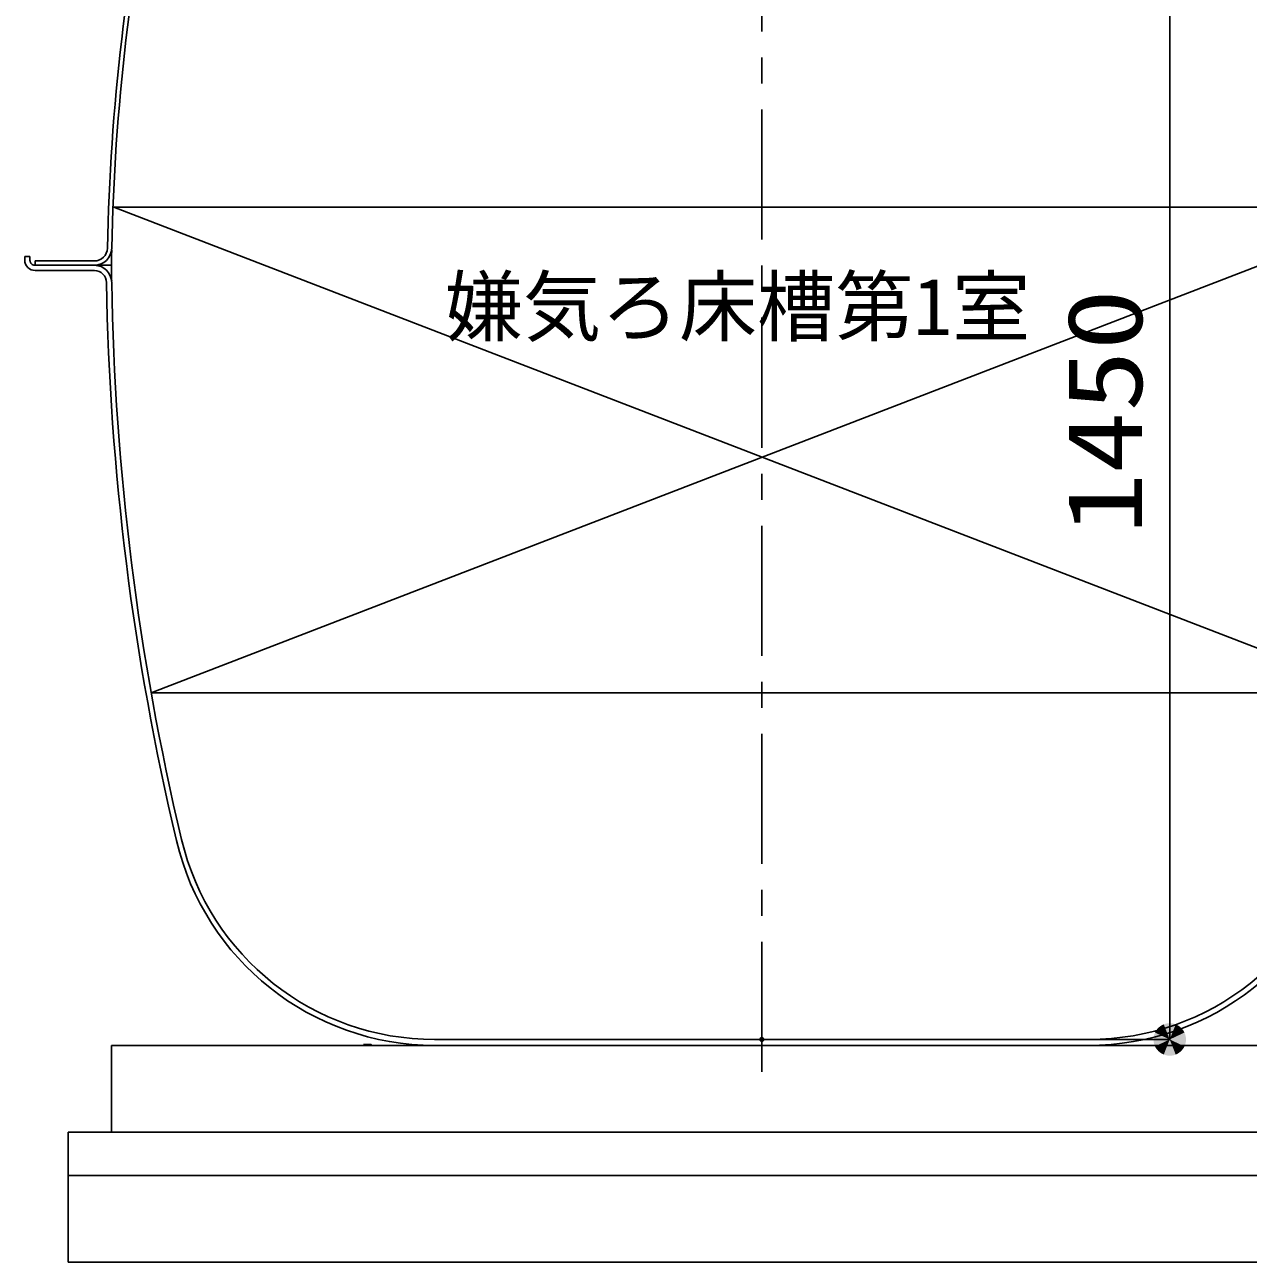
# Model space of a CAD drawing. Units: millimetres, scale not verified. Extents: x -21929 to 8910, y -6308 to 6308.
# Drawn here: x 158 to 1569, y -3783 to -2356 of the extents above; entities that cross this region are included whole.
import ezdxf
from ezdxf.enums import TextEntityAlignment as Align

# ---------------------------------------------------------------- set-up
doc = ezdxf.new("R2010")
doc.units = ezdxf.units.MM
doc.header["$LTSCALE"] = 30
for name, pattern in [('CHAIN1', [8, 5, -1, 1, -1]), ('DASHED1', [1.8, 1.2, -0.6]), ('DOUBLE_CHAIN1', [8.8, 5, -1, 0.6, -0.6, 0.6, -1])]:
    doc.linetypes.add(name, pattern=pattern)
for name, color, linetype, lineweight in [('0-1_空気管', 3, 'Continuous', 25), ('0-3_製作', 5, 'Continuous', 25), ('0-5_文字', 3, 'Continuous', 25), ('0-6_機器', 3, 'Continuous', 25), ('1-6_00クル-フ-6寸法', 132, 'Continuous', 25)]:
    doc.layers.add(name, color=color, linetype=linetype, lineweight=lineweight)
doc.styles.add('ＭＳ ゴシック', font='')
doc.styles.get('ＭＳ ゴシック').set_extended_font_data('MS Gothic')

msp = doc.modelspace()

# ---------------------------------------------------------------- linework, layer by layer
at = {"layer": '0-1_空気管', "linetype": 'CHAIN1'}
msp.add_line((1007.81, -1253.46), (1007.81, -3588.75), dxfattribs=at)
at = {"layer": '0-1_空気管'}
for p, q in [((157.81, -2623.09), (157.81, -2627.09)), ((157.81, -2623.09), (163.81, -2623.09)), ((169.81, -2633.09), (169.81, -2628.09)), ((169.81, -2628.09), (238.13, -2628.09)), ((169.81, -2633.09), (257.81, -2633.09)), ((169.81, -2639.09), (238.08, -2639.09)), ((630.52, -3526.09), (1385.1, -3526.09)), ((630.52, -3533.09), (1385.1, -3533.09))]:
    msp.add_line(p, q, dxfattribs=at)
at = {"layer": '0-1_空気管', "linetype": 'DASHED1'}
for p, q in [((163.81, -2623.09), (163.81, -2627.09)), ((257.81, -2633.09), (169.81, -2633.09))]:
    msp.add_line(p, q, dxfattribs=at)
at = {"layer": '0-1_空気管'}
msp.add_lwpolyline([(548.42, -3531.65), (549.32, -3531.74), (550.18, -3531.83), (551.02, -3531.89), (551.85, -3531.95), (552.67, -3531.99), (553.48, -3532.03), (554.28, -3532.05), (555.06, -3532.07), (555.8, -3532.08), (556.48, -3532.09), (557.1, -3532.09), (557.65, -3532.1)], dxfattribs=at)
for centre, radius, start, end in [((2757.63, -2663.09), 2505, 167.799, 178.863), ((2757.63, -2663.09), 2500, 167.825, 178.863), ((238.13, -2613.09), 15, 270, 358.863), ((238.13, -2613.09), 20, 270, 358.863), ((169.81, -2627.09), 12, 180, 270), ((238.08, -2653.09), 20, 0.949, 90), ((238.08, -2653.09), 14, 0.949, 90), ((3257.66, -2603.09), 3006, 180.949, 193.341), ((3257.66, -2603.09), 3000, 180.949, 193.341), ((631.55, -3226.09), 307, 193.296, 269.808), ((630.52, -3226.09), 300, 193.341, 270), ((1384.08, -3226.09), 307, 270, 346.704), ((1385.1, -3226.09), 300, 270, 346.659)]:
    msp.add_arc(centre, radius, start, end, dxfattribs=at)
at = {"layer": '0-1_空気管', "linetype": 'DOUBLE_CHAIN1'}
for centre, radius, start, end in [((2757.63, -2663.09), 2500, 178.901, 179.312), ((3257.66, -2603.09), 3000, 180.573, 180.917)]:
    msp.add_arc(centre, radius, start, end, dxfattribs=at)
at = {"layer": '0-1_空気管', "linetype": 'DASHED1'}
msp.add_arc((169.81, -2627.09), 6, 180, 270, dxfattribs=at)
at = {"layer": '0-1_空気管', "color": 92}
for points in [[(1004.81, -3526.09), (1007.81, -3523.09), (1007.81, -3526.09)], [(1004.82, -3525.9), (1007.81, -3523.09), (1004.81, -3526.09)], [(1004.86, -3525.53), (1007.81, -3523.09), (1004.82, -3525.9)], [(1004.96, -3525.16), (1007.81, -3523.09), (1004.86, -3525.53)], [(1005.1, -3524.81), (1007.81, -3523.09), (1004.96, -3525.16)], [(1005.28, -3524.48), (1007.81, -3523.09), (1005.1, -3524.81)], [(1005.5, -3524.18), (1007.81, -3523.09), (1005.28, -3524.48)], [(1005.76, -3523.91), (1007.81, -3523.09), (1005.5, -3524.18)], [(1006.05, -3523.66), (1007.81, -3523.09), (1005.76, -3523.91)], [(1006.37, -3523.46), (1007.81, -3523.09), (1006.05, -3523.66)], [(1006.37, -3523.46), (1007.44, -3523.12), (1007.81, -3523.09)], [(1006.71, -3523.3), (1007.44, -3523.12), (1006.37, -3523.46)], [(1006.71, -3523.3), (1007.07, -3523.19), (1007.44, -3523.12)], [(1007.81, -3523.09), (1010.6, -3524.99), (1007.81, -3526.09)], [(1007.81, -3523.09), (1010.44, -3524.65), (1010.6, -3524.99)], [(1007.81, -3523.09), (1010.24, -3524.33), (1010.44, -3524.65)], [(1007.81, -3523.09), (1010, -3524.04), (1010.24, -3524.33)], [(1007.81, -3523.09), (1009.72, -3523.78), (1010, -3524.04)], [(1007.81, -3523.09), (1009.42, -3523.56), (1009.72, -3523.78)], [(1007.81, -3523.09), (1009.09, -3523.38), (1009.42, -3523.56)], [(1007.81, -3523.09), (1008.74, -3523.24), (1009.09, -3523.38)], [(1007.81, -3523.09), (1008.37, -3523.15), (1008.74, -3523.24)], [(1007.81, -3523.09), (1008, -3523.1), (1008.37, -3523.15)], [(1007.81, -3526.09), (1010.6, -3524.99), (1010.72, -3525.35)], [(1007.81, -3526.09), (1010.72, -3525.35), (1010.79, -3525.72)], [(1007.81, -3526.09), (1010.79, -3525.72), (1010.81, -3526.09)], [(1004.91, -3526.84), (1004.81, -3526.09), (1007.81, -3526.09)], [(1004.84, -3526.47), (1004.81, -3526.09), (1004.91, -3526.84)], [(1004.91, -3526.84), (1007.81, -3526.09), (1005.02, -3527.2)], [(1005.02, -3527.2), (1007.81, -3526.09), (1005.18, -3527.54)], [(1005.18, -3527.54), (1007.81, -3526.09), (1005.38, -3527.86)], [(1005.38, -3527.86), (1007.81, -3526.09), (1005.62, -3528.15)], [(1005.62, -3528.15), (1007.81, -3526.09), (1005.9, -3528.4)], [(1005.9, -3528.4), (1007.81, -3526.09), (1006.2, -3528.63)], [(1006.2, -3528.63), (1007.81, -3526.09), (1006.53, -3528.81)], [(1006.53, -3528.81), (1007.81, -3526.09), (1006.88, -3528.95)], [(1006.88, -3528.95), (1007.81, -3526.09), (1007.25, -3529.04)], [(1007.25, -3529.04), (1007.81, -3526.09), (1007.62, -3529.09)], [(1007.62, -3529.09), (1007.81, -3526.09), (1007.81, -3529.09)], [(1007.81, -3526.09), (1009.58, -3528.52), (1007.81, -3529.09)], [(1007.81, -3526.09), (1009.87, -3528.28), (1009.58, -3528.52)], [(1007.81, -3526.09), (1010.12, -3528), (1009.87, -3528.28)], [(1007.81, -3526.09), (1010.34, -3527.7), (1010.12, -3528)], [(1007.81, -3526.09), (1010.53, -3527.37), (1010.34, -3527.7)], [(1007.81, -3526.09), (1010.66, -3527.02), (1010.53, -3527.37)], [(1007.81, -3526.09), (1010.76, -3526.65), (1010.66, -3527.02)], [(1007.81, -3526.09), (1010.81, -3526.28), (1010.76, -3526.65)], [(1007.81, -3526.09), (1010.81, -3526.09), (1010.81, -3526.28)], [(1007.81, -3529.09), (1009.58, -3528.52), (1009.26, -3528.72)], [(1007.81, -3529.09), (1009.26, -3528.72), (1008.19, -3529.07)], [(1008.19, -3529.07), (1009.26, -3528.72), (1008.92, -3528.88)], [(1008.19, -3529.07), (1008.92, -3528.88), (1008.56, -3529)]]:
    msp.add_solid(points, dxfattribs=at)
at = {"layer": '0-3_製作', "color": 3}
for p in [(260.43, -2566.09), (303.54, -3126.09)]:
    msp.add_line(p, (1712.02, -3126.09), dxfattribs=at)
msp.add_lwpolyline([(260.43, -2566.09), (1755.9, -2566.09), (303.6, -3126.09)], dxfattribs=at)
at = {"layer": '0-6_機器', "color": 2}
for p, q in [((257.81, -3633.71), (257.81, -3533.09)), ((257.81, -3533.09), (1757.81, -3533.09)), ((207.81, -3633.09), (1807.81, -3633.09)), ((207.81, -3783.09), (207.81, -3633.09)), ((207.81, -3683.09), (1807.81, -3683.09))]:
    msp.add_line(p, q, dxfattribs=at)
msp.add_lwpolyline([(207.81, -3783.09), (1807.81, -3783.09), (1807.81, -3633.09)], dxfattribs=at)
at = {"layer": '1-6_00クル-フ-6寸法', "color": 4}
for p in [(1478.25, -2076.09), (1358.25, -3526.09)]:
    msp.add_line(p, (1478.25, -3526.09), dxfattribs=at)
at = {"layer": '1-6_00クル-フ-6寸法'}
for points in [[(1478.25, -3526.09), (1465.42, -3512.42), (1467.23, -3510.92)], [(1478.25, -3526.09), (1467.23, -3510.92), (1469.22, -3509.66)], [(1478.25, -3526.09), (1469.22, -3509.66), (1471.35, -3508.66)], [(1478.25, -3526.09), (1471.35, -3508.66), (1473.59, -3507.93)], [(1478.25, -3526.09), (1473.59, -3507.93), (1475.9, -3507.49)], [(1478.25, -3526.09), (1475.9, -3507.49), (1478.25, -3507.34)], [(1478.25, -3526.09), (1478.25, -3507.34), (1480.6, -3507.49)], [(1478.25, -3526.09), (1480.6, -3507.49), (1482.91, -3507.93)], [(1478.25, -3526.09), (1482.91, -3507.93), (1485.15, -3508.66)], [(1478.25, -3526.09), (1485.15, -3508.66), (1487.28, -3509.66)], [(1478.25, -3526.09), (1487.28, -3509.66), (1489.27, -3510.92)], [(1478.25, -3526.09), (1489.27, -3510.92), (1491.09, -3512.42)], [(1478.25, -3526.09), (1459.54, -3524.91), (1459.83, -3522.58)], [(1478.25, -3526.09), (1459.54, -3527.27), (1459.54, -3524.91)], [(1478.25, -3526.09), (1459.83, -3522.58), (1460.42, -3520.3)], [(1478.25, -3526.09), (1460.42, -3520.3), (1461.28, -3518.11)], [(1478.25, -3526.09), (1461.28, -3518.11), (1462.42, -3516.05)], [(1478.25, -3526.09), (1462.42, -3516.05), (1463.8, -3514.14)], [(1478.25, -3526.09), (1463.8, -3514.14), (1465.42, -3512.42)], [(1478.25, -3526.09), (1491.09, -3512.42), (1492.7, -3514.14)], [(1478.25, -3526.09), (1492.7, -3514.14), (1494.08, -3516.05)], [(1478.25, -3526.09), (1494.08, -3516.05), (1495.22, -3518.11)], [(1478.25, -3526.09), (1495.22, -3518.11), (1496.08, -3520.3)], [(1478.25, -3526.09), (1496.08, -3520.3), (1496.67, -3522.58)], [(1478.25, -3526.09), (1496.67, -3522.58), (1496.96, -3524.91)], [(1478.25, -3526.09), (1496.96, -3524.91), (1496.96, -3527.27)], [(1478.25, -3526.09), (1459.83, -3529.61), (1459.54, -3527.27)], [(1478.25, -3526.09), (1460.42, -3531.89), (1459.83, -3529.61)], [(1478.25, -3526.09), (1461.28, -3534.08), (1460.42, -3531.89)], [(1478.25, -3526.09), (1462.42, -3536.14), (1461.28, -3534.08)], [(1478.25, -3526.09), (1463.8, -3538.04), (1462.42, -3536.14)], [(1478.25, -3526.09), (1465.42, -3539.76), (1463.8, -3538.04)], [(1478.25, -3526.09), (1467.23, -3541.26), (1465.42, -3539.76)], [(1478.25, -3526.09), (1469.22, -3542.52), (1467.23, -3541.26)], [(1478.25, -3526.09), (1471.35, -3543.53), (1469.22, -3542.52)], [(1478.25, -3526.09), (1473.59, -3544.25), (1471.35, -3543.53)], [(1478.25, -3526.09), (1475.9, -3544.69), (1473.59, -3544.25)], [(1478.25, -3526.09), (1478.25, -3544.84), (1475.9, -3544.69)], [(1478.25, -3526.09), (1480.6, -3544.69), (1478.25, -3544.84)], [(1478.25, -3526.09), (1482.91, -3544.25), (1480.6, -3544.69)], [(1478.25, -3526.09), (1485.15, -3543.53), (1482.91, -3544.25)], [(1478.25, -3526.09), (1487.28, -3542.52), (1485.15, -3543.53)], [(1478.25, -3526.09), (1489.27, -3541.26), (1487.28, -3542.52)], [(1478.25, -3526.09), (1491.09, -3539.76), (1489.27, -3541.26)], [(1478.25, -3526.09), (1492.7, -3538.04), (1491.09, -3539.76)], [(1478.25, -3526.09), (1494.08, -3536.14), (1492.7, -3538.04)], [(1478.25, -3526.09), (1495.22, -3534.08), (1494.08, -3536.14)], [(1478.25, -3526.09), (1496.08, -3531.89), (1495.22, -3534.08)], [(1478.25, -3526.09), (1496.67, -3529.61), (1496.08, -3531.89)], [(1478.25, -3526.09), (1496.96, -3527.27), (1496.67, -3529.61)]]:
    msp.add_solid(points, dxfattribs=at)

# ---------------------------------------------------------------- texts
at = {"layer": '0-5_文字', "color": 4, "style": 'ＭＳ ゴシック'}
msp.add_text('嫌気ろ床槽第1室', height=65.98, dxfattribs=at).set_placement((642.44, -2733.41), align=Align.BOTTOM_LEFT)
at = {"layer": '1-6_00クル-フ-6寸法', "color": 3, "style": 'ＭＳ ゴシック', "width": 1.2}
msp.add_text('1450', height=86.66, rotation=90, dxfattribs=at).set_placement((1472.4, -2943.38), align=Align.BOTTOM_LEFT)

doc.saveas('drawing.dxf')
